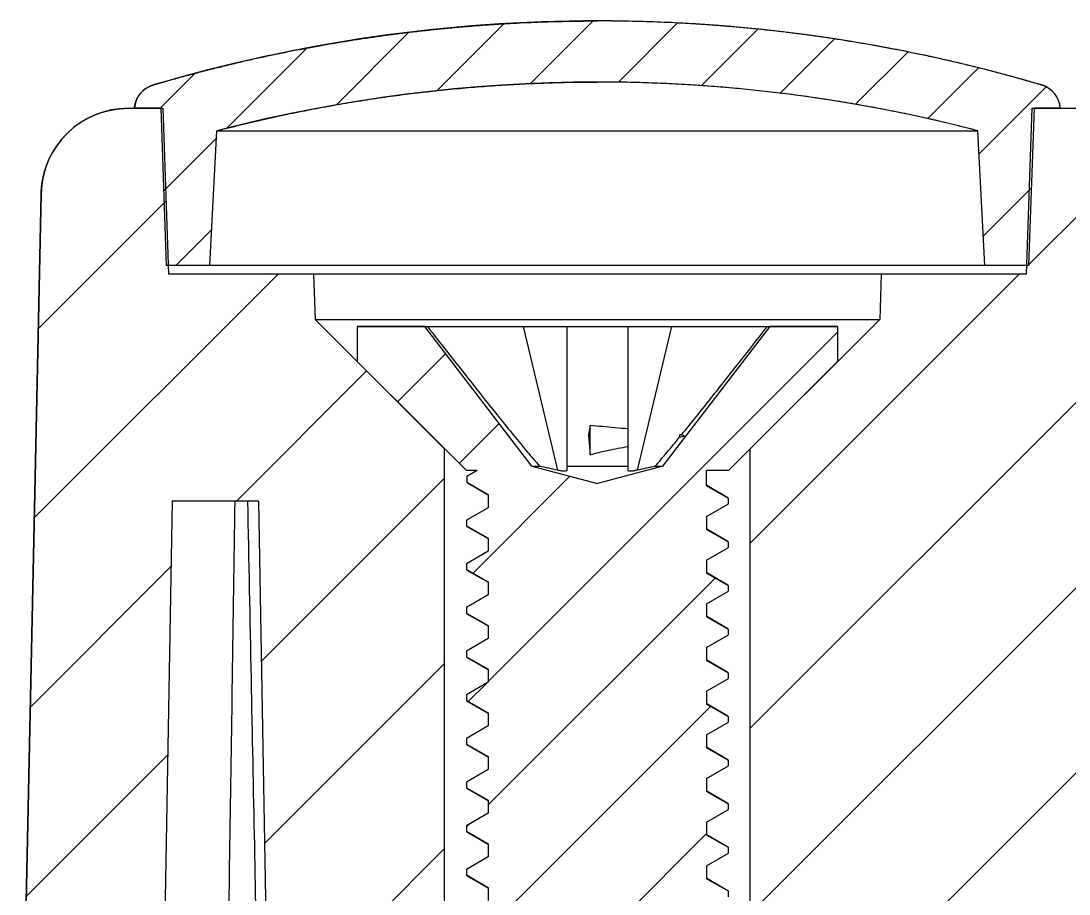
# Model space of a CAD drawing. Header units: millimetres. Extents: x 1034 to 1636, y -2154 to -1937.
# Drawn here: x 1374.92 to 1386.92, y -2090.31 to -2080.31 of the extents above; entities that cross this region are included whole.
import ezdxf

# ---------------------------------------------------------------- set-up
doc = ezdxf.new("R2010")
doc.units = ezdxf.units.MM

msp = doc.modelspace()

# ---------------------------------------------------------------- hatches: boundary and pattern name
h = msp.add_hatch()
h.set_pattern_fill('DEFAULT__12', color=5, scale=0.7, angle=45, style=0, pattern_type=0)
h.set_pattern_definition([(45, (569.7729, -2352.4867), (-0.49497475, 0.49497475), [])])
edge = h.paths.add_edge_path()
edge.add_line((1386.816, -2081.314), (1386.516, -2081.314))
edge.add_line((1386.516, -2081.314), (1386.453, -2083.114))
edge.add_line((1386.453, -2083.114), (1385.953, -2083.114))
edge.add_line((1385.953, -2083.114), (1385.872, -2081.572))
edge.add_spline(control_points=[(1385.872, -2081.572), (1384.448, -2081.201), (1382.988, -2081.014), (1381.516, -2081.014)], knot_values=[0, 0, 0, 0, 1, 1, 1, 1], weights=[1, 0.994608, 0.994608, 1], degree=3, periodic=0)
edge.add_spline(control_points=[(1377.16, -2081.572), (1378.584, -2081.201), (1380.044, -2081.014), (1381.516, -2081.014)], knot_values=[0, 0, 0, 0, 1, 1, 1, 1], weights=[1, 0.994608, 0.994608, 1], degree=3, periodic=0)
edge.add_line((1377.079, -2083.114), (1377.16, -2081.572))
edge.add_line((1377.079, -2083.114), (1376.579, -2083.114))
edge.add_line((1376.516, -2081.314), (1376.579, -2083.114))
edge.add_line((1376.516, -2081.314), (1376.216, -2081.314))
edge.add_spline(control_points=[(1376.216, -2081.314), (1376.225, -2081.185), (1376.306, -2081.084), (1376.431, -2081.048)], knot_values=[0, 0, 0, 0, 1, 1, 1, 1], weights=[1, 0.880922, 0.880922, 1], degree=3, periodic=0)
edge.add_spline(control_points=[(1376.431, -2081.048), (1378.085, -2080.56), (1379.792, -2080.314), (1381.516, -2080.314)], knot_values=[0, 0, 0, 0, 1, 1, 1, 1], weights=[1, 0.993175, 0.993175, 1], degree=3, periodic=0)
edge.add_spline(control_points=[(1386.602, -2081.048), (1384.947, -2080.56), (1383.241, -2080.314), (1381.516, -2080.314)], knot_values=[0, 0, 0, 0, 1, 1, 1, 1], weights=[1, 0.993175, 0.993175, 1], degree=3, periodic=0)
edge.add_spline(control_points=[(1386.816, -2081.314), (1386.807, -2081.185), (1386.726, -2081.084), (1386.602, -2081.048)], knot_values=[0, 0, 0, 0, 1, 1, 1, 1], weights=[1, 0.880922, 0.880922, 1], degree=3, periodic=0)
h = msp.add_hatch()
h.set_pattern_fill('DEFAULT__15', color=5, scale=1.5, angle=45, style=0, pattern_type=0)
h.set_pattern_definition([(45, (569.7729, -2352.4867), (-1.0606602, 1.0606602), [])])
edge = h.paths.add_edge_path()
edge.add_line((1374.916, -2093.314), (1376.516, -2093.314))
edge.add_line((1374.916, -2093.314), (1375.147, -2082.293))
edge.add_spline(control_points=[(1375.147, -2082.293), (1375.159, -2081.717), (1375.571, -2081.314), (1376.147, -2081.314)], knot_values=[0, 0, 0, 0, 1, 1, 1, 1], weights=[1, 0.809648, 0.809648, 1], degree=3, periodic=0)
edge.add_line((1376.147, -2081.314), (1376.541, -2081.314))
edge.add_line((1376.541, -2081.314), (1376.607, -2083.214))
edge.add_line((1378.266, -2083.214), (1376.607, -2083.214))
edge.add_line((1378.266, -2083.214), (1378.284, -2083.732))
edge.add_line((1379.766, -2085.214), (1378.284, -2083.732))
edge.add_line((1379.766, -2093.314), (1379.766, -2085.214))
edge.add_line((1377.766, -2093.314), (1379.766, -2093.314))
edge.add_line((1377.635, -2085.814), (1377.766, -2093.314))
edge.add_line((1377.635, -2085.814), (1376.647, -2085.814))
edge.add_line((1376.647, -2085.814), (1376.516, -2093.314))
edge = h.paths.add_edge_path()
edge.add_line((1383.266, -2093.314), (1384.416, -2093.314))
edge.add_line((1383.266, -2093.314), (1383.266, -2085.214))
edge.add_line((1383.266, -2085.214), (1384.748, -2083.732))
edge.add_line((1384.766, -2083.214), (1384.748, -2083.732))
edge.add_line((1386.425, -2083.214), (1384.766, -2083.214))
edge.add_line((1386.492, -2081.314), (1386.425, -2083.214))
edge.add_line((1386.492, -2081.314), (1405.516, -2081.314))
edge.add_line((1405.516, -2083.814), (1405.516, -2081.314))
edge.add_line((1387.099, -2083.814), (1405.516, -2083.814))
edge.add_line((1387.016, -2093.314), (1387.099, -2083.814))
edge.add_line((1386.116, -2093.314), (1387.016, -2093.314))
edge.add_line((1386.116, -2093.314), (1386.073, -2090.814))
edge.add_line((1384.46, -2090.814), (1386.073, -2090.814))
edge.add_line((1384.416, -2093.314), (1384.46, -2090.814))
edge = h.paths.add_edge_path()
edge.add_line((1405.516, -2083.814), (1405.516, -2081.314))
edge.add_line((1405.516, -2083.814), (1405.516, -2081.314))
edge = h.paths.add_edge_path()
edge.add_line((1436.116, -2093.314), (1434.616, -2093.314))
edge.add_line((1434.573, -2090.814), (1434.616, -2093.314))
edge.add_line((1434.573, -2090.814), (1432.96, -2090.814))
edge.add_line((1432.96, -2090.814), (1432.916, -2093.314))
edge.add_line((1432.916, -2093.314), (1432.016, -2093.314))
edge.add_line((1431.933, -2083.814), (1432.016, -2093.314))
edge.add_line((1431.933, -2083.814), (1405.516, -2083.814))
edge.add_line((1405.516, -2083.814), (1405.516, -2081.314))
edge.add_line((1434.886, -2081.314), (1405.516, -2081.314))
edge.add_spline(control_points=[(1435.885, -2082.293), (1435.873, -2081.717), (1435.462, -2081.314), (1434.886, -2081.314)], knot_values=[0, 0, 0, 0, 1, 1, 1, 1], weights=[1, 0.809648, 0.809648, 1], degree=3, periodic=0)
edge.add_line((1436.116, -2093.314), (1435.885, -2082.293))
h = msp.add_hatch()
h.set_pattern_fill('DEFAULT__13', color=5, angle=45, style=0, pattern_type=0)
h.set_pattern_definition([(45, (569.7729, -2352.4867), (-0.7071068, 0.7071068), [])])
edge = h.paths.add_edge_path()
edge.add_line((1382.466, -2099.814), (1380.566, -2099.814))
edge.add_line((1380.566, -2099.814), (1380.203, -2099.451))
edge.add_line((1380.266, -2099.415), (1380.203, -2099.451))
edge.add_line((1380.266, -2099.24), (1380.266, -2099.415))
edge.add_line((1380.016, -2099.096), (1380.266, -2099.24))
edge.add_line((1380.016, -2099.033), (1380.016, -2099.096))
edge.add_line((1380.266, -2098.889), (1380.016, -2099.033))
edge.add_line((1380.266, -2098.74), (1380.266, -2098.889))
edge.add_line((1380.016, -2098.596), (1380.266, -2098.74))
edge.add_line((1380.016, -2098.533), (1380.016, -2098.596))
edge.add_line((1380.266, -2098.389), (1380.016, -2098.533))
edge.add_line((1380.266, -2098.24), (1380.266, -2098.389))
edge.add_line((1380.016, -2098.096), (1380.266, -2098.24))
edge.add_line((1380.016, -2098.033), (1380.016, -2098.096))
edge.add_line((1380.266, -2097.889), (1380.016, -2098.033))
edge.add_line((1380.266, -2097.74), (1380.266, -2097.889))
edge.add_line((1380.016, -2097.596), (1380.266, -2097.74))
edge.add_line((1380.016, -2097.533), (1380.016, -2097.596))
edge.add_line((1380.266, -2097.389), (1380.016, -2097.533))
edge.add_line((1380.266, -2097.24), (1380.266, -2097.389))
edge.add_line((1380.016, -2097.096), (1380.266, -2097.24))
edge.add_line((1380.016, -2097.033), (1380.016, -2097.096))
edge.add_line((1380.266, -2096.889), (1380.016, -2097.033))
edge.add_line((1380.266, -2096.74), (1380.266, -2096.889))
edge.add_line((1380.016, -2096.596), (1380.266, -2096.74))
edge.add_line((1380.016, -2096.533), (1380.016, -2096.596))
edge.add_line((1380.266, -2096.389), (1380.016, -2096.533))
edge.add_line((1380.266, -2096.24), (1380.266, -2096.389))
edge.add_line((1380.016, -2096.096), (1380.266, -2096.24))
edge.add_line((1380.016, -2096.033), (1380.016, -2096.096))
edge.add_line((1380.266, -2095.889), (1380.016, -2096.033))
edge.add_line((1380.266, -2095.74), (1380.266, -2095.889))
edge.add_line((1380.016, -2095.596), (1380.266, -2095.74))
edge.add_line((1380.016, -2095.533), (1380.016, -2095.596))
edge.add_line((1380.266, -2095.389), (1380.016, -2095.533))
edge.add_line((1380.266, -2095.24), (1380.266, -2095.389))
edge.add_line((1380.016, -2095.096), (1380.266, -2095.24))
edge.add_line((1380.016, -2095.033), (1380.016, -2095.096))
edge.add_line((1380.266, -2094.889), (1380.016, -2095.033))
edge.add_line((1380.266, -2094.74), (1380.266, -2094.889))
edge.add_line((1380.016, -2094.596), (1380.266, -2094.74))
edge.add_line((1380.016, -2094.533), (1380.016, -2094.596))
edge.add_line((1380.266, -2094.389), (1380.016, -2094.533))
edge.add_line((1380.266, -2094.24), (1380.266, -2094.389))
edge.add_line((1380.016, -2094.096), (1380.266, -2094.24))
edge.add_line((1380.016, -2094.033), (1380.016, -2094.096))
edge.add_line((1380.266, -2093.889), (1380.016, -2094.033))
edge.add_line((1380.266, -2093.74), (1380.266, -2093.889))
edge.add_line((1380.016, -2093.596), (1380.266, -2093.74))
edge.add_line((1380.016, -2093.533), (1380.016, -2093.596))
edge.add_line((1380.266, -2093.389), (1380.016, -2093.533))
edge.add_line((1380.266, -2093.24), (1380.266, -2093.389))
edge.add_line((1380.016, -2093.096), (1380.266, -2093.24))
edge.add_line((1380.016, -2093.033), (1380.016, -2093.096))
edge.add_line((1380.266, -2092.889), (1380.016, -2093.033))
edge.add_line((1380.266, -2092.74), (1380.266, -2092.889))
edge.add_line((1380.016, -2092.596), (1380.266, -2092.74))
edge.add_line((1380.016, -2092.533), (1380.016, -2092.596))
edge.add_line((1380.266, -2092.389), (1380.016, -2092.533))
edge.add_line((1380.266, -2092.24), (1380.266, -2092.389))
edge.add_line((1380.016, -2092.096), (1380.266, -2092.24))
edge.add_line((1380.016, -2092.033), (1380.016, -2092.096))
edge.add_line((1380.266, -2091.889), (1380.016, -2092.033))
edge.add_line((1380.266, -2091.74), (1380.266, -2091.889))
edge.add_line((1380.016, -2091.596), (1380.266, -2091.74))
edge.add_line((1380.016, -2091.533), (1380.016, -2091.596))
edge.add_line((1380.266, -2091.389), (1380.016, -2091.533))
edge.add_line((1380.266, -2091.24), (1380.266, -2091.389))
edge.add_line((1380.016, -2091.096), (1380.266, -2091.24))
edge.add_line((1380.016, -2091.033), (1380.016, -2091.096))
edge.add_line((1380.266, -2090.889), (1380.016, -2091.033))
edge.add_line((1380.266, -2090.74), (1380.266, -2090.889))
edge.add_line((1380.016, -2090.596), (1380.266, -2090.74))
edge.add_line((1380.016, -2090.533), (1380.016, -2090.596))
edge.add_line((1380.266, -2090.389), (1380.016, -2090.533))
edge.add_line((1380.266, -2090.24), (1380.266, -2090.389))
edge.add_line((1380.016, -2090.096), (1380.266, -2090.24))
edge.add_line((1380.016, -2090.033), (1380.016, -2090.096))
edge.add_line((1380.266, -2089.889), (1380.016, -2090.033))
edge.add_line((1380.266, -2089.74), (1380.266, -2089.889))
edge.add_line((1380.016, -2089.596), (1380.266, -2089.74))
edge.add_line((1380.016, -2089.533), (1380.016, -2089.596))
edge.add_line((1380.266, -2089.389), (1380.016, -2089.533))
edge.add_line((1380.266, -2089.24), (1380.266, -2089.389))
edge.add_line((1380.016, -2089.096), (1380.266, -2089.24))
edge.add_line((1380.016, -2089.033), (1380.016, -2089.096))
edge.add_line((1380.266, -2088.889), (1380.016, -2089.033))
edge.add_line((1380.266, -2088.74), (1380.266, -2088.889))
edge.add_line((1380.016, -2088.596), (1380.266, -2088.74))
edge.add_line((1380.016, -2088.533), (1380.016, -2088.596))
edge.add_line((1380.266, -2088.389), (1380.016, -2088.533))
edge.add_line((1380.266, -2088.24), (1380.266, -2088.389))
edge.add_line((1380.016, -2088.096), (1380.266, -2088.24))
edge.add_line((1380.016, -2088.033), (1380.016, -2088.096))
edge.add_line((1380.266, -2087.889), (1380.016, -2088.033))
edge.add_line((1380.266, -2087.74), (1380.266, -2087.889))
edge.add_line((1380.016, -2087.596), (1380.266, -2087.74))
edge.add_line((1380.016, -2087.533), (1380.016, -2087.596))
edge.add_line((1380.266, -2087.389), (1380.016, -2087.533))
edge.add_line((1380.266, -2087.24), (1380.266, -2087.389))
edge.add_line((1380.016, -2087.096), (1380.266, -2087.24))
edge.add_line((1380.016, -2087.033), (1380.016, -2087.096))
edge.add_line((1380.266, -2086.889), (1380.016, -2087.033))
edge.add_line((1380.266, -2086.74), (1380.266, -2086.889))
edge.add_line((1380.016, -2086.596), (1380.266, -2086.74))
edge.add_line((1380.016, -2086.533), (1380.016, -2086.596))
edge.add_line((1380.266, -2086.389), (1380.016, -2086.533))
edge.add_line((1380.266, -2086.24), (1380.266, -2086.389))
edge.add_line((1380.016, -2086.096), (1380.266, -2086.24))
edge.add_line((1380.016, -2086.033), (1380.016, -2086.096))
edge.add_line((1380.266, -2085.889), (1380.016, -2086.033))
edge.add_line((1380.266, -2085.737), (1380.266, -2085.889))
edge.add_line((1380.022, -2085.596), (1380.266, -2085.737))
edge.add_line((1380.022, -2085.533), (1380.022, -2085.596))
edge.add_line((1380.141, -2085.464), (1380.022, -2085.533))
edge.add_line((1380.141, -2085.464), (1380.016, -2085.464))
edge.add_line((1380.016, -2085.464), (1378.766, -2084.214))
edge.add_line((1378.766, -2083.814), (1378.766, -2084.214))
edge.add_line((1379.539, -2083.814), (1378.766, -2083.814))
edge.add_line((1380.766, -2085.413), (1379.539, -2083.814))
edge.add_line((1380.766, -2085.413), (1381.516, -2085.614))
edge.add_line((1382.266, -2085.413), (1381.516, -2085.614))
edge.add_line((1382.266, -2085.413), (1383.493, -2083.814))
edge.add_line((1384.266, -2083.814), (1383.493, -2083.814))
edge.add_line((1384.266, -2083.814), (1384.266, -2084.214))
edge.add_line((1383.016, -2085.464), (1384.266, -2084.214))
edge.add_line((1383.016, -2085.464), (1382.766, -2085.464))
edge.add_line((1382.766, -2085.639), (1382.766, -2085.464))
edge.add_line((1383.016, -2085.783), (1382.766, -2085.639))
edge.add_line((1383.016, -2085.846), (1383.016, -2085.783))
edge.add_line((1382.766, -2085.99), (1383.016, -2085.846))
edge.add_line((1382.766, -2085.99), (1382.766, -2086.139))
edge.add_line((1383.016, -2086.283), (1382.766, -2086.139))
edge.add_line((1383.016, -2086.346), (1383.016, -2086.283))
edge.add_line((1382.766, -2086.49), (1383.016, -2086.346))
edge.add_line((1382.766, -2086.49), (1382.766, -2086.639))
edge.add_line((1383.016, -2086.783), (1382.766, -2086.639))
edge.add_line((1383.016, -2086.846), (1383.016, -2086.783))
edge.add_line((1382.766, -2086.99), (1383.016, -2086.846))
edge.add_line((1382.766, -2086.99), (1382.766, -2087.139))
edge.add_line((1383.016, -2087.283), (1382.766, -2087.139))
edge.add_line((1383.016, -2087.346), (1383.016, -2087.283))
edge.add_line((1382.766, -2087.49), (1383.016, -2087.346))
edge.add_line((1382.766, -2087.49), (1382.766, -2087.639))
edge.add_line((1383.016, -2087.783), (1382.766, -2087.639))
edge.add_line((1383.016, -2087.846), (1383.016, -2087.783))
edge.add_line((1382.766, -2087.99), (1383.016, -2087.846))
edge.add_line((1382.766, -2087.99), (1382.766, -2088.139))
edge.add_line((1383.016, -2088.283), (1382.766, -2088.139))
edge.add_line((1383.016, -2088.346), (1383.016, -2088.283))
edge.add_line((1382.766, -2088.49), (1383.016, -2088.346))
edge.add_line((1382.766, -2088.49), (1382.766, -2088.639))
edge.add_line((1383.016, -2088.783), (1382.766, -2088.639))
edge.add_line((1383.016, -2088.846), (1383.016, -2088.783))
edge.add_line((1382.766, -2088.99), (1383.016, -2088.846))
edge.add_line((1382.766, -2088.99), (1382.766, -2089.139))
edge.add_line((1383.016, -2089.283), (1382.766, -2089.139))
edge.add_line((1383.016, -2089.346), (1383.016, -2089.283))
edge.add_line((1382.766, -2089.49), (1383.016, -2089.346))
edge.add_line((1382.766, -2089.49), (1382.766, -2089.639))
edge.add_line((1383.016, -2089.783), (1382.766, -2089.639))
edge.add_line((1383.016, -2089.846), (1383.016, -2089.783))
edge.add_line((1382.766, -2089.99), (1383.016, -2089.846))
edge.add_line((1382.766, -2089.99), (1382.766, -2090.139))
edge.add_line((1383.016, -2090.283), (1382.766, -2090.139))
edge.add_line((1383.016, -2090.346), (1383.016, -2090.283))
edge.add_line((1382.766, -2090.49), (1383.016, -2090.346))
edge.add_line((1382.766, -2090.49), (1382.766, -2090.639))
edge.add_line((1383.016, -2090.783), (1382.766, -2090.639))
edge.add_line((1383.016, -2090.846), (1383.016, -2090.783))
edge.add_line((1382.766, -2090.99), (1383.016, -2090.846))
edge.add_line((1382.766, -2090.99), (1382.766, -2091.139))
edge.add_line((1383.016, -2091.283), (1382.766, -2091.139))
edge.add_line((1383.016, -2091.346), (1383.016, -2091.283))
edge.add_line((1382.766, -2091.49), (1383.016, -2091.346))
edge.add_line((1382.766, -2091.49), (1382.766, -2091.639))
edge.add_line((1383.016, -2091.783), (1382.766, -2091.639))
edge.add_line((1383.016, -2091.846), (1383.016, -2091.783))
edge.add_line((1382.766, -2091.99), (1383.016, -2091.846))
edge.add_line((1382.766, -2091.99), (1382.766, -2092.139))
edge.add_line((1383.016, -2092.283), (1382.766, -2092.139))
edge.add_line((1383.016, -2092.346), (1383.016, -2092.283))
edge.add_line((1382.766, -2092.49), (1383.016, -2092.346))
edge.add_line((1382.766, -2092.49), (1382.766, -2092.639))
edge.add_line((1383.016, -2092.783), (1382.766, -2092.639))
edge.add_line((1383.016, -2092.846), (1383.016, -2092.783))
edge.add_line((1382.766, -2092.99), (1383.016, -2092.846))
edge.add_line((1382.766, -2092.99), (1382.766, -2093.139))
edge.add_line((1383.016, -2093.283), (1382.766, -2093.139))
edge.add_line((1383.016, -2093.346), (1383.016, -2093.283))
edge.add_line((1382.766, -2093.49), (1383.016, -2093.346))
edge.add_line((1382.766, -2093.49), (1382.766, -2093.639))
edge.add_line((1383.016, -2093.783), (1382.766, -2093.639))
edge.add_line((1383.016, -2093.846), (1383.016, -2093.783))
edge.add_line((1382.766, -2093.99), (1383.016, -2093.846))
edge.add_line((1382.766, -2093.99), (1382.766, -2094.139))
edge.add_line((1383.016, -2094.283), (1382.766, -2094.139))
edge.add_line((1383.016, -2094.346), (1383.016, -2094.283))
edge.add_line((1382.766, -2094.49), (1383.016, -2094.346))
edge.add_line((1382.766, -2094.49), (1382.766, -2094.639))
edge.add_line((1383.016, -2094.783), (1382.766, -2094.639))
edge.add_line((1383.016, -2094.846), (1383.016, -2094.783))
edge.add_line((1382.766, -2094.99), (1383.016, -2094.846))
edge.add_line((1382.766, -2094.99), (1382.766, -2095.139))
edge.add_line((1383.016, -2095.283), (1382.766, -2095.139))
edge.add_line((1383.016, -2095.346), (1383.016, -2095.283))
edge.add_line((1382.766, -2095.49), (1383.016, -2095.346))
edge.add_line((1382.766, -2095.49), (1382.766, -2095.639))
edge.add_line((1383.016, -2095.783), (1382.766, -2095.639))
edge.add_line((1383.016, -2095.846), (1383.016, -2095.783))
edge.add_line((1382.766, -2095.99), (1383.016, -2095.846))
edge.add_line((1382.766, -2095.99), (1382.766, -2096.139))
edge.add_line((1383.016, -2096.283), (1382.766, -2096.139))
edge.add_line((1383.016, -2096.346), (1383.016, -2096.283))
edge.add_line((1382.766, -2096.49), (1383.016, -2096.346))
edge.add_line((1382.766, -2096.49), (1382.766, -2096.639))
edge.add_line((1383.016, -2096.783), (1382.766, -2096.639))
edge.add_line((1383.016, -2096.846), (1383.016, -2096.783))
edge.add_line((1382.766, -2096.99), (1383.016, -2096.846))
edge.add_line((1382.766, -2096.99), (1382.766, -2097.139))
edge.add_line((1383.016, -2097.283), (1382.766, -2097.139))
edge.add_line((1383.016, -2097.346), (1383.016, -2097.283))
edge.add_line((1382.766, -2097.49), (1383.016, -2097.346))
edge.add_line((1382.766, -2097.49), (1382.766, -2097.639))
edge.add_line((1383.016, -2097.783), (1382.766, -2097.639))
edge.add_line((1383.016, -2097.846), (1383.016, -2097.783))
edge.add_line((1382.766, -2097.99), (1383.016, -2097.846))
edge.add_line((1382.766, -2097.99), (1382.766, -2098.139))
edge.add_line((1383.016, -2098.283), (1382.766, -2098.139))
edge.add_line((1383.016, -2098.346), (1383.016, -2098.283))
edge.add_line((1382.766, -2098.49), (1383.016, -2098.346))
edge.add_line((1382.766, -2098.49), (1382.766, -2098.639))
edge.add_line((1383.016, -2098.783), (1382.766, -2098.639))
edge.add_line((1383.016, -2098.846), (1383.016, -2098.783))
edge.add_line((1382.766, -2098.99), (1383.016, -2098.846))
edge.add_line((1382.766, -2098.99), (1382.766, -2099.139))
edge.add_line((1383.004, -2099.276), (1382.766, -2099.139))
edge.add_line((1383.004, -2099.276), (1382.824, -2099.457))
edge.add_line((1382.766, -2099.49), (1382.824, -2099.457))
edge.add_line((1382.766, -2099.514), (1382.766, -2099.49))
edge.add_line((1382.466, -2099.814), (1382.766, -2099.514))

# ---------------------------------------------------------------- linework, layer by layer
at = {"color": 7}
for p, q in [((1376.147, -2081.314), (1376.541, -2081.314)), ((1376.147, -2081.314), (1376.541, -2081.314)), ((1376.516, -2081.314), (1376.216, -2081.314)), ((1376.516, -2081.314), (1376.579, -2083.114)), ((1376.516, -2081.314), (1376.579, -2083.114)), ((1376.541, -2081.314), (1376.607, -2083.214)), ((1376.541, -2081.314), (1376.607, -2083.214)), ((1386.492, -2081.314), (1386.425, -2083.214)), ((1386.492, -2081.314), (1386.425, -2083.214)), ((1386.516, -2081.314), (1386.453, -2083.114)), ((1386.516, -2081.314), (1386.453, -2083.114)), ((1386.492, -2081.314), (1434.886, -2081.314)), ((1386.492, -2081.314), (1405.516, -2081.314)), ((1386.816, -2081.314), (1386.516, -2081.314)), ((1377.079, -2083.114), (1377.16, -2081.572)), ((1377.079, -2083.114), (1377.16, -2081.572)), ((1377.16, -2081.572), (1385.872, -2081.572)), ((1385.953, -2083.114), (1385.872, -2081.572)), ((1385.953, -2083.114), (1385.872, -2081.572)), ((1375.147, -2082.293), (1374.916, -2093.314)), ((1374.916, -2093.314), (1375.147, -2082.293)), ((1386.453, -2083.114), (1376.579, -2083.114)), ((1377.079, -2083.114), (1376.579, -2083.114)), ((1386.453, -2083.114), (1385.953, -2083.114)), ((1386.425, -2083.214), (1376.607, -2083.214)), ((1378.266, -2083.214), (1376.607, -2083.214)), ((1378.266, -2083.214), (1378.284, -2083.732)), ((1378.266, -2083.214), (1378.284, -2083.732)), ((1384.766, -2083.214), (1384.748, -2083.732)), ((1384.766, -2083.214), (1384.748, -2083.732)), ((1386.425, -2083.214), (1384.766, -2083.214)), ((1378.284, -2083.732), (1384.748, -2083.732)), ((1380.016, -2085.464), (1378.284, -2083.732)), ((1379.766, -2085.214), (1378.284, -2083.732)), ((1383.016, -2085.464), (1384.748, -2083.732)), ((1383.266, -2085.214), (1384.748, -2083.732)), ((1378.766, -2083.814), (1384.266, -2083.814)), ((1378.766, -2083.814), (1378.766, -2084.214)), ((1379.539, -2083.814), (1378.766, -2083.814)), ((1378.766, -2083.814), (1378.766, -2084.214)), ((1380.766, -2085.413), (1379.539, -2083.814)), ((1380.766, -2085.413), (1379.539, -2083.814)), ((1380.666, -2083.814), (1381.061, -2085.46)), ((1381.166, -2083.814), (1381.166, -2085.46)), ((1381.866, -2083.814), (1381.866, -2085.46)), ((1382.366, -2083.814), (1381.971, -2085.46)), ((1382.266, -2085.413), (1383.493, -2083.814)), ((1382.266, -2085.413), (1383.493, -2083.814)), ((1384.266, -2083.814), (1383.493, -2083.814)), ((1384.266, -2083.814), (1384.266, -2084.214)), ((1384.266, -2083.814), (1384.266, -2084.214)), ((1380.016, -2085.464), (1378.766, -2084.214)), ((1383.016, -2085.464), (1384.266, -2084.214)), ((1381.433, -2084.948), (1381.415, -2085.051)), ((1381.433, -2085.283), (1381.433, -2084.948)), ((1381.415, -2085.051), (1381.433, -2085.283)), ((1382.456, -2085.053), (1382.456, -2085.083)), ((1382.478, -2085.057), (1382.488, -2085.044)), ((1379.766, -2093.314), (1379.766, -2085.214)), ((1379.766, -2093.314), (1379.766, -2085.214)), ((1383.266, -2093.314), (1383.266, -2085.214)), ((1383.266, -2093.314), (1383.266, -2085.214)), ((1380.141, -2085.464), (1380.016, -2085.464)), ((1380.141, -2085.464), (1380.016, -2085.464)), ((1380.141, -2085.464), (1380.022, -2085.533)), ((1380.141, -2085.464), (1380.022, -2085.533)), ((1380.766, -2085.413), (1380.853, -2085.413)), ((1380.766, -2085.413), (1381.516, -2085.614)), ((1380.766, -2085.413), (1381.516, -2085.614)), ((1381.166, -2085.413), (1381.866, -2085.413)), ((1382.266, -2085.413), (1381.516, -2085.614)), ((1382.266, -2085.413), (1381.516, -2085.614)), ((1382.179, -2085.413), (1382.266, -2085.413)), ((1383.016, -2085.464), (1382.766, -2085.464)), ((1382.766, -2085.639), (1382.766, -2085.464)), ((1382.766, -2085.639), (1382.766, -2085.464)), ((1383.016, -2085.464), (1382.766, -2085.464)), ((1380.022, -2085.533), (1380.022, -2085.596)), ((1380.022, -2085.533), (1380.022, -2085.534)), ((1380.022, -2085.533), (1380.022, -2085.596)), ((1380.022, -2085.596), (1380.266, -2085.737)), ((1380.022, -2085.596), (1380.028, -2085.603)), ((1380.022, -2085.596), (1380.022, -2085.596)), ((1380.022, -2085.596), (1380.266, -2085.737)), ((1380.028, -2085.603), (1380.264, -2085.74)), ((1383.016, -2085.783), (1382.766, -2085.639)), ((1383.016, -2085.783), (1382.766, -2085.639)), ((1383.01, -2085.776), (1382.768, -2085.635)), ((1376.647, -2085.814), (1376.516, -2093.314)), ((1376.647, -2085.814), (1376.516, -2093.314)), ((1377.635, -2085.814), (1376.647, -2085.814)), ((1377.635, -2085.814), (1376.647, -2085.814)), ((1377.635, -2085.814), (1377.766, -2093.314)), ((1377.635, -2085.814), (1377.766, -2093.314)), ((1380.266, -2085.737), (1380.266, -2085.889)), ((1380.266, -2085.737), (1380.266, -2085.889)), ((1383.01, -2085.776), (1383.016, -2085.783)), ((1383.016, -2085.846), (1383.016, -2085.783)), ((1383.016, -2085.846), (1383.016, -2085.783)), ((1380.266, -2085.889), (1380.016, -2086.033)), ((1380.266, -2085.889), (1380.016, -2086.033)), ((1382.766, -2085.99), (1383.016, -2085.846)), ((1382.766, -2085.99), (1383.016, -2085.846)), ((1380.016, -2086.033), (1380.016, -2086.096)), ((1380.016, -2086.033), (1380.016, -2086.096)), ((1382.766, -2085.99), (1382.766, -2086.139)), ((1382.766, -2085.99), (1382.766, -2086.139)), ((1380.016, -2086.096), (1380.266, -2086.24)), ((1380.016, -2086.096), (1380.022, -2086.103)), ((1380.016, -2086.096), (1380.266, -2086.24)), ((1380.022, -2086.103), (1380.264, -2086.243)), ((1383.016, -2086.283), (1382.766, -2086.139)), ((1383.016, -2086.283), (1382.766, -2086.139)), ((1383.01, -2086.276), (1382.768, -2086.135)), ((1380.266, -2086.24), (1380.266, -2086.389)), ((1380.266, -2086.24), (1380.266, -2086.389)), ((1383.01, -2086.276), (1383.016, -2086.283)), ((1383.016, -2086.346), (1383.016, -2086.283)), ((1383.016, -2086.346), (1383.016, -2086.283)), ((1380.266, -2086.389), (1380.016, -2086.533)), ((1380.266, -2086.389), (1380.016, -2086.533)), ((1382.766, -2086.49), (1383.016, -2086.346)), ((1382.766, -2086.49), (1383.016, -2086.346)), ((1380.016, -2086.533), (1380.016, -2086.596)), ((1380.016, -2086.533), (1380.016, -2086.596)), ((1382.766, -2086.49), (1382.766, -2086.639)), ((1382.766, -2086.49), (1382.766, -2086.639)), ((1380.016, -2086.596), (1380.266, -2086.74)), ((1380.016, -2086.596), (1380.022, -2086.603)), ((1380.016, -2086.596), (1380.266, -2086.74)), ((1380.022, -2086.603), (1380.264, -2086.743)), ((1383.016, -2086.783), (1382.766, -2086.639)), ((1383.016, -2086.783), (1382.766, -2086.639)), ((1383.01, -2086.776), (1382.768, -2086.635)), ((1380.266, -2086.74), (1380.266, -2086.889)), ((1380.266, -2086.74), (1380.266, -2086.889)), ((1383.01, -2086.776), (1383.016, -2086.783)), ((1383.016, -2086.846), (1383.016, -2086.783)), ((1383.016, -2086.846), (1383.016, -2086.783)), ((1380.266, -2086.889), (1380.016, -2087.033)), ((1380.266, -2086.889), (1380.016, -2087.033)), ((1382.766, -2086.99), (1383.016, -2086.846)), ((1382.766, -2086.99), (1383.016, -2086.846)), ((1380.016, -2087.033), (1380.016, -2087.096)), ((1380.016, -2087.033), (1380.016, -2087.096)), ((1382.766, -2086.99), (1382.766, -2087.139)), ((1382.766, -2086.99), (1382.766, -2087.139)), ((1380.016, -2087.096), (1380.266, -2087.24)), ((1380.016, -2087.096), (1380.022, -2087.103)), ((1380.016, -2087.096), (1380.266, -2087.24)), ((1380.022, -2087.103), (1380.264, -2087.243)), ((1383.016, -2087.283), (1382.766, -2087.139)), ((1383.016, -2087.283), (1382.766, -2087.139)), ((1383.01, -2087.276), (1382.768, -2087.135)), ((1380.266, -2087.24), (1380.266, -2087.389)), ((1380.266, -2087.24), (1380.266, -2087.389)), ((1383.01, -2087.276), (1383.016, -2087.283)), ((1380.266, -2087.389), (1380.016, -2087.533)), ((1380.266, -2087.389), (1380.016, -2087.533)), ((1382.766, -2087.49), (1383.016, -2087.346)), ((1382.766, -2087.49), (1383.016, -2087.346)), ((1383.016, -2087.346), (1383.016, -2087.283)), ((1383.016, -2087.346), (1383.016, -2087.283)), ((1382.766, -2087.49), (1382.766, -2087.639)), ((1382.766, -2087.49), (1382.766, -2087.639)), ((1380.016, -2087.533), (1380.016, -2087.596)), ((1380.016, -2087.533), (1380.016, -2087.596)), ((1380.016, -2087.596), (1380.266, -2087.74)), ((1380.016, -2087.596), (1380.022, -2087.603)), ((1380.016, -2087.596), (1380.266, -2087.74)), ((1380.022, -2087.603), (1380.264, -2087.743)), ((1383.016, -2087.783), (1382.766, -2087.639)), ((1383.016, -2087.783), (1382.766, -2087.639)), ((1383.01, -2087.776), (1382.768, -2087.635)), ((1380.266, -2087.74), (1380.266, -2087.889)), ((1380.266, -2087.74), (1380.266, -2087.889)), ((1382.766, -2087.99), (1383.016, -2087.846)), ((1382.766, -2087.99), (1383.016, -2087.846)), ((1383.01, -2087.776), (1383.016, -2087.783)), ((1383.016, -2087.846), (1383.016, -2087.783)), ((1383.016, -2087.846), (1383.016, -2087.783)), ((1380.266, -2087.889), (1380.016, -2088.033)), ((1380.266, -2087.889), (1380.016, -2088.033)), ((1382.766, -2087.99), (1382.766, -2088.139)), ((1382.766, -2087.99), (1382.766, -2088.139)), ((1380.016, -2088.033), (1380.016, -2088.096)), ((1380.016, -2088.033), (1380.016, -2088.096)), ((1380.016, -2088.096), (1380.266, -2088.24)), ((1380.016, -2088.096), (1380.022, -2088.103)), ((1380.016, -2088.096), (1380.266, -2088.24)), ((1380.022, -2088.103), (1380.264, -2088.243)), ((1380.266, -2088.24), (1380.266, -2088.389)), ((1380.266, -2088.24), (1380.266, -2088.389)), ((1383.016, -2088.283), (1382.766, -2088.139)), ((1383.016, -2088.283), (1382.766, -2088.139)), ((1383.01, -2088.276), (1382.768, -2088.135)), ((1382.766, -2088.49), (1383.016, -2088.346)), ((1382.766, -2088.49), (1383.016, -2088.346)), ((1383.01, -2088.276), (1383.016, -2088.283)), ((1383.016, -2088.346), (1383.016, -2088.283)), ((1383.016, -2088.346), (1383.016, -2088.283)), ((1380.266, -2088.389), (1380.016, -2088.533)), ((1380.266, -2088.389), (1380.016, -2088.533)), ((1380.016, -2088.533), (1380.016, -2088.596)), ((1380.016, -2088.533), (1380.016, -2088.596)), ((1380.016, -2088.596), (1380.266, -2088.74)), ((1380.016, -2088.596), (1380.022, -2088.603)), ((1380.016, -2088.596), (1380.266, -2088.74)), ((1382.766, -2088.49), (1382.766, -2088.639)), ((1382.766, -2088.49), (1382.766, -2088.639)), ((1380.022, -2088.603), (1380.264, -2088.743)), ((1383.016, -2088.783), (1382.766, -2088.639)), ((1383.016, -2088.783), (1382.766, -2088.639)), ((1383.01, -2088.776), (1382.768, -2088.635)), ((1380.266, -2088.74), (1380.266, -2088.889)), ((1380.266, -2088.74), (1380.266, -2088.889)), ((1383.01, -2088.776), (1383.016, -2088.783)), ((1383.016, -2088.846), (1383.016, -2088.783)), ((1383.016, -2088.846), (1383.016, -2088.783)), ((1380.266, -2088.889), (1380.016, -2089.033)), ((1380.266, -2088.889), (1380.016, -2089.033)), ((1382.766, -2088.99), (1383.016, -2088.846)), ((1382.766, -2088.99), (1383.016, -2088.846)), ((1380.016, -2089.033), (1380.016, -2089.096)), ((1380.016, -2089.033), (1380.016, -2089.096)), ((1382.766, -2088.99), (1382.766, -2089.139)), ((1382.766, -2088.99), (1382.766, -2089.139)), ((1380.016, -2089.096), (1380.266, -2089.24)), ((1380.016, -2089.096), (1380.022, -2089.103)), ((1380.016, -2089.096), (1380.266, -2089.24)), ((1380.022, -2089.103), (1380.264, -2089.243)), ((1383.016, -2089.283), (1382.766, -2089.139)), ((1383.016, -2089.283), (1382.766, -2089.139)), ((1383.01, -2089.276), (1382.768, -2089.135)), ((1380.266, -2089.24), (1380.266, -2089.389)), ((1380.266, -2089.24), (1380.266, -2089.389)), ((1383.01, -2089.276), (1383.016, -2089.283)), ((1383.016, -2089.346), (1383.016, -2089.283)), ((1383.016, -2089.346), (1383.016, -2089.283)), ((1380.266, -2089.389), (1380.016, -2089.533)), ((1380.266, -2089.389), (1380.016, -2089.533)), ((1382.766, -2089.49), (1383.016, -2089.346)), ((1382.766, -2089.49), (1383.016, -2089.346)), ((1380.016, -2089.533), (1380.016, -2089.596)), ((1380.016, -2089.533), (1380.016, -2089.596)), ((1382.766, -2089.49), (1382.766, -2089.639)), ((1382.766, -2089.49), (1382.766, -2089.639)), ((1380.016, -2089.596), (1380.266, -2089.74)), ((1380.016, -2089.596), (1380.022, -2089.603)), ((1380.016, -2089.596), (1380.266, -2089.74)), ((1380.022, -2089.603), (1380.264, -2089.743)), ((1383.016, -2089.783), (1382.766, -2089.639)), ((1383.016, -2089.783), (1382.766, -2089.639)), ((1383.01, -2089.776), (1382.768, -2089.635)), ((1380.266, -2089.74), (1380.266, -2089.889)), ((1380.266, -2089.74), (1380.266, -2089.889)), ((1383.01, -2089.776), (1383.016, -2089.783)), ((1383.016, -2089.846), (1383.016, -2089.783)), ((1383.016, -2089.846), (1383.016, -2089.783)), ((1380.266, -2089.889), (1380.016, -2090.033)), ((1380.266, -2089.889), (1380.016, -2090.033)), ((1382.766, -2089.99), (1383.016, -2089.846)), ((1382.766, -2089.99), (1383.016, -2089.846)), ((1380.016, -2090.033), (1380.016, -2090.096)), ((1380.016, -2090.033), (1380.016, -2090.096)), ((1382.766, -2089.99), (1382.766, -2090.139)), ((1382.766, -2089.99), (1382.766, -2090.139)), ((1380.016, -2090.096), (1380.266, -2090.24)), ((1380.016, -2090.096), (1380.022, -2090.103)), ((1380.016, -2090.096), (1380.266, -2090.24)), ((1380.022, -2090.103), (1380.264, -2090.243)), ((1383.016, -2090.283), (1382.766, -2090.139)), ((1383.016, -2090.283), (1382.766, -2090.139)), ((1383.01, -2090.276), (1382.768, -2090.135)), ((1380.266, -2090.24), (1380.266, -2090.389)), ((1380.266, -2090.24), (1380.266, -2090.389)), ((1383.01, -2090.276), (1383.016, -2090.283)), ((1383.016, -2090.346), (1383.016, -2090.283)), ((1383.016, -2090.346), (1383.016, -2090.283))]:
    msp.add_line(p, q, dxfattribs=at)
for centre, radius, start, end in [((1381.516, -2098.314), 18, 73.5889, 106.4111), ((1381.516, -2098.314), 17.3, 75.4154, 104.5846), ((1376.515, -2081.335), 0.3, 106.4111, 175.9641), ((1386.517, -2081.335), 0.3, 4.0359, 73.5889), ((1376.147, -2082.314), 1, 90, 178.8), ((1382.286, -2085.968), 0.931, 78.2715, 79.4306)]:
    msp.add_arc(centre, radius, start, end, dxfattribs=at)
for points, start_tangent, end_tangent in [([(1376.431, -2081.048), (1376.585, -2081.003), (1376.74, -2080.96), (1376.895, -2080.918), (1377.051, -2080.877), (1377.207, -2080.838), (1377.363, -2080.8), (1377.52, -2080.763), (1377.677, -2080.728), (1377.835, -2080.695), (1377.993, -2080.662), (1378.151, -2080.632), (1378.31, -2080.602), (1378.469, -2080.574), (1378.628, -2080.548), (1378.787, -2080.522), (1378.947, -2080.499), (1379.107, -2080.476), (1379.267, -2080.455), (1379.427, -2080.436), (1379.588, -2080.418), (1379.748, -2080.401), (1379.909, -2080.386), (1380.069, -2080.373), (1380.23, -2080.36), (1380.391, -2080.35), (1380.552, -2080.34), (1380.712, -2080.332), (1380.873, -2080.326), (1381.034, -2080.321), (1381.195, -2080.317), (1381.356, -2080.315), (1381.516, -2080.314)], (0.959259, 0.282528), (1, 0)), ([(1386.602, -2081.048), (1386.447, -2081.003), (1386.293, -2080.96), (1386.137, -2080.918), (1385.982, -2080.877), (1385.826, -2080.838), (1385.669, -2080.8), (1385.512, -2080.763), (1385.355, -2080.728), (1385.197, -2080.695), (1385.039, -2080.662), (1384.881, -2080.632), (1384.722, -2080.602), (1384.563, -2080.574), (1384.404, -2080.548), (1384.245, -2080.522), (1384.085, -2080.499), (1383.925, -2080.476), (1383.765, -2080.455), (1383.605, -2080.436), (1383.445, -2080.418), (1383.284, -2080.401), (1383.124, -2080.386), (1382.963, -2080.373), (1382.802, -2080.36), (1382.642, -2080.35), (1382.481, -2080.34), (1382.32, -2080.332), (1382.159, -2080.326), (1381.998, -2080.321), (1381.837, -2080.317), (1381.677, -2080.315), (1381.516, -2080.314)], (-0.959259, 0.282528), (-1, 0)), ([(1377.16, -2081.572), (1377.293, -2081.538), (1377.426, -2081.505), (1377.56, -2081.473), (1377.694, -2081.442), (1377.828, -2081.412), (1377.963, -2081.383), (1378.097, -2081.355), (1378.232, -2081.329), (1378.368, -2081.303), (1378.503, -2081.279), (1378.639, -2081.255), (1378.775, -2081.233), (1378.911, -2081.212), (1379.047, -2081.191), (1379.184, -2081.172), (1379.32, -2081.154), (1379.457, -2081.137), (1379.594, -2081.121), (1379.731, -2081.107), (1379.868, -2081.093), (1380.005, -2081.08), (1380.142, -2081.069), (1380.28, -2081.059), (1380.417, -2081.049), (1380.554, -2081.041), (1380.692, -2081.034), (1380.829, -2081.028), (1380.967, -2081.023), (1381.104, -2081.019), (1381.242, -2081.016), (1381.379, -2081.015), (1381.516, -2081.014)], (0.967777, 0.251809), (1, 0)), ([(1385.872, -2081.572), (1385.739, -2081.538), (1385.606, -2081.505), (1385.473, -2081.473), (1385.339, -2081.442), (1385.204, -2081.412), (1385.07, -2081.383), (1384.935, -2081.355), (1384.8, -2081.329), (1384.665, -2081.303), (1384.529, -2081.279), (1384.394, -2081.255), (1384.258, -2081.233), (1384.121, -2081.212), (1383.985, -2081.191), (1383.849, -2081.172), (1383.712, -2081.154), (1383.575, -2081.137), (1383.438, -2081.121), (1383.301, -2081.107), (1383.164, -2081.093), (1383.027, -2081.08), (1382.89, -2081.069), (1382.753, -2081.059), (1382.615, -2081.049), (1382.478, -2081.041), (1382.34, -2081.034), (1382.203, -2081.028), (1382.066, -2081.023), (1381.928, -2081.019), (1381.791, -2081.016), (1381.653, -2081.015), (1381.516, -2081.014)], (-0.967777, 0.251809), (-1, 0)), ([(1376.216, -2081.314), (1376.217, -2081.309), (1376.217, -2081.304), (1376.218, -2081.298), (1376.218, -2081.293), (1376.219, -2081.287), (1376.22, -2081.282), (1376.221, -2081.277), (1376.222, -2081.271), (1376.224, -2081.266), (1376.225, -2081.26), (1376.226, -2081.255), (1376.228, -2081.249), (1376.23, -2081.244), (1376.231, -2081.239), (1376.233, -2081.233), (1376.235, -2081.228), (1376.237, -2081.222), (1376.24, -2081.217), (1376.242, -2081.212), (1376.244, -2081.207), (1376.247, -2081.201), (1376.25, -2081.196), (1376.252, -2081.191), (1376.255, -2081.186), (1376.258, -2081.181), (1376.261, -2081.176), (1376.264, -2081.171), (1376.268, -2081.166), (1376.271, -2081.161), (1376.274, -2081.157), (1376.278, -2081.152), (1376.282, -2081.147), (1376.285, -2081.143), (1376.289, -2081.138), (1376.293, -2081.134), (1376.297, -2081.13), (1376.301, -2081.125), (1376.305, -2081.121), (1376.309, -2081.117), (1376.314, -2081.113), (1376.318, -2081.109), (1376.323, -2081.106), (1376.327, -2081.102), (1376.332, -2081.098), (1376.336, -2081.095), (1376.341, -2081.091), (1376.346, -2081.088), (1376.35, -2081.085), (1376.355, -2081.082), (1376.36, -2081.079), (1376.365, -2081.076), (1376.37, -2081.073), (1376.375, -2081.07), (1376.38, -2081.068), (1376.385, -2081.065), (1376.39, -2081.063), (1376.395, -2081.061), (1376.4, -2081.059), (1376.405, -2081.056), (1376.41, -2081.054), (1376.415, -2081.053), (1376.42, -2081.051), (1376.426, -2081.049), (1376.431, -2081.048)], (0.070381, 0.99752), (0.959259, 0.282528)), ([(1386.816, -2081.314), (1386.816, -2081.309), (1386.815, -2081.304), (1386.815, -2081.298), (1386.814, -2081.293), (1386.813, -2081.287), (1386.812, -2081.282), (1386.811, -2081.277), (1386.81, -2081.271), (1386.809, -2081.266), (1386.807, -2081.26), (1386.806, -2081.255), (1386.804, -2081.249), (1386.803, -2081.244), (1386.801, -2081.239), (1386.799, -2081.233), (1386.797, -2081.228), (1386.795, -2081.222), (1386.793, -2081.217), (1386.79, -2081.212), (1386.788, -2081.207), (1386.785, -2081.201), (1386.783, -2081.196), (1386.78, -2081.191), (1386.777, -2081.186), (1386.774, -2081.181), (1386.771, -2081.176), (1386.768, -2081.171), (1386.765, -2081.166), (1386.761, -2081.161), (1386.758, -2081.157), (1386.754, -2081.152), (1386.751, -2081.147), (1386.747, -2081.143), (1386.743, -2081.138), (1386.739, -2081.134), (1386.735, -2081.13), (1386.731, -2081.125), (1386.727, -2081.121), (1386.723, -2081.117), (1386.719, -2081.113), (1386.714, -2081.109), (1386.71, -2081.106), (1386.705, -2081.102), (1386.701, -2081.098), (1386.696, -2081.095), (1386.691, -2081.091), (1386.687, -2081.088), (1386.682, -2081.085), (1386.677, -2081.082), (1386.672, -2081.079), (1386.667, -2081.076), (1386.663, -2081.073), (1386.658, -2081.07), (1386.653, -2081.068), (1386.648, -2081.065), (1386.643, -2081.063), (1386.637, -2081.061), (1386.632, -2081.059), (1386.627, -2081.056), (1386.622, -2081.054), (1386.617, -2081.053), (1386.612, -2081.051), (1386.607, -2081.049), (1386.602, -2081.048)], (-0.070381, 0.99752), (-0.959259, 0.282528)), ([(1375.147, -2082.293), (1375.147, -2082.282), (1375.148, -2082.271), (1375.148, -2082.26), (1375.149, -2082.249), (1375.15, -2082.238), (1375.151, -2082.227), (1375.152, -2082.216), (1375.153, -2082.205), (1375.154, -2082.193), (1375.156, -2082.182), (1375.157, -2082.171), (1375.159, -2082.159), (1375.161, -2082.148), (1375.163, -2082.137), (1375.165, -2082.125), (1375.167, -2082.114), (1375.17, -2082.102), (1375.172, -2082.091), (1375.175, -2082.08), (1375.178, -2082.068), (1375.181, -2082.057), (1375.184, -2082.045), (1375.187, -2082.034), (1375.19, -2082.022), (1375.194, -2082.011), (1375.198, -2081.999), (1375.202, -2081.988), (1375.206, -2081.976), (1375.21, -2081.965), (1375.214, -2081.954), (1375.219, -2081.942), (1375.223, -2081.931), (1375.228, -2081.92), (1375.233, -2081.909), (1375.238, -2081.897), (1375.243, -2081.886), (1375.248, -2081.875), (1375.254, -2081.864), (1375.26, -2081.853), (1375.265, -2081.842), (1375.271, -2081.831), (1375.278, -2081.82), (1375.284, -2081.809), (1375.29, -2081.798), (1375.297, -2081.788), (1375.303, -2081.777), (1375.31, -2081.766), (1375.317, -2081.756), (1375.324, -2081.745), (1375.332, -2081.735), (1375.339, -2081.725), (1375.347, -2081.715), (1375.354, -2081.704), (1375.362, -2081.694), (1375.37, -2081.685), (1375.378, -2081.675), (1375.386, -2081.665), (1375.395, -2081.655), (1375.403, -2081.646), (1375.412, -2081.636), (1375.42, -2081.627), (1375.429, -2081.618), (1375.438, -2081.609), (1375.447, -2081.6), (1375.456, -2081.591), (1375.466, -2081.582), (1375.475, -2081.574), (1375.484, -2081.565), (1375.494, -2081.557), (1375.504, -2081.548), (1375.514, -2081.54), (1375.523, -2081.532), (1375.533, -2081.524), (1375.544, -2081.517), (1375.554, -2081.509), (1375.564, -2081.502), (1375.574, -2081.494), (1375.585, -2081.487), (1375.595, -2081.48), (1375.606, -2081.473), (1375.616, -2081.467), (1375.627, -2081.46), (1375.638, -2081.453), (1375.649, -2081.447), (1375.66, -2081.441), (1375.671, -2081.435), (1375.682, -2081.429), (1375.693, -2081.423), (1375.704, -2081.418), (1375.715, -2081.412), (1375.726, -2081.407), (1375.738, -2081.402), (1375.749, -2081.397), (1375.76, -2081.392), (1375.772, -2081.387), (1375.783, -2081.383), (1375.794, -2081.378), (1375.806, -2081.374), (1375.817, -2081.37), (1375.829, -2081.366), (1375.84, -2081.362), (1375.852, -2081.359), (1375.863, -2081.355), (1375.875, -2081.352), (1375.886, -2081.349), (1375.898, -2081.346), (1375.909, -2081.343), (1375.921, -2081.34), (1375.932, -2081.338), (1375.944, -2081.335), (1375.955, -2081.333), (1375.967, -2081.331), (1375.978, -2081.329), (1375.99, -2081.327), (1376.001, -2081.325), (1376.013, -2081.323), (1376.024, -2081.322), (1376.035, -2081.321), (1376.047, -2081.319), (1376.058, -2081.318), (1376.069, -2081.317), (1376.08, -2081.317), (1376.092, -2081.316), (1376.103, -2081.315), (1376.114, -2081.315), (1376.125, -2081.315), (1376.136, -2081.314), (1376.147, -2081.314)], (0.020942, 0.999781), (1, 0)), ([(1379.57, -2083.814), (1379.8, -2084.108), (1380.013, -2084.379), (1380.21, -2084.628), (1380.391, -2084.855), (1380.559, -2085.062), (1380.712, -2085.248), (1380.853, -2085.413)], (0.614856, -0.788639), (0.655329, -0.755343)), ([(1382.488, -2085.044), (1382.613, -2084.89), (1382.763, -2084.703), (1382.922, -2084.503), (1383.091, -2084.288), (1383.271, -2084.059), (1383.462, -2083.814)], (0.632026, 0.774947), (0.614856, 0.788639)), ([(1381.866, -2084.987), (1381.719, -2084.974), (1381.573, -2084.961), (1381.433, -2084.948)], (-0.99611, 0.088119), (-0.995414, 0.095662)), ([(1382.179, -2085.413), (1382.313, -2085.257), (1382.456, -2085.083)], (0.655329, 0.755343), (0.633509, 0.773736)), ([(1382.456, -2085.083), (1382.489, -2085.075), (1382.515, -2085.066)], (0.971217, 0.238196), (0.937738, 0.347344)), ([(1382.515, -2085.066), (1382.489, -2085.059), (1382.475, -2085.056)], (-0.956458, 0.291869), (-0.97899, 0.203909)), ([(1381.433, -2085.283), (1381.534, -2085.256), (1381.642, -2085.232), (1381.753, -2085.209), (1381.866, -2085.189)], (0.961205, 0.275836), (0.984886, 0.173202)), ([(1381.061, -2085.46), (1380.961, -2085.438), (1380.853, -2085.413)], (-0.978179, 0.207763), (-0.973049, 0.230596)), ([(1381.166, -2085.46), (1381.164, -2085.464), (1381.159, -2085.468), (1381.15, -2085.47), (1381.136, -2085.47), (1381.12, -2085.47), (1381.101, -2085.468), (1381.082, -2085.464), (1381.061, -2085.46)], (0, -1), (-0.978179, 0.207763)), ([(1381.971, -2085.46), (1381.951, -2085.464), (1381.931, -2085.468), (1381.912, -2085.47), (1381.896, -2085.47), (1381.883, -2085.47), (1381.873, -2085.468), (1381.868, -2085.464), (1381.866, -2085.46)], (-0.978179, -0.207763), (0, 1)), ([(1382.179, -2085.413), (1382.071, -2085.438), (1381.971, -2085.46)], (-0.973049, -0.230596), (-0.978179, -0.207763)), ([(1377.256, -2093.314), (1377.282, -2091.562), (1377.309, -2089.753), (1377.338, -2087.849), (1377.368, -2085.814)], (0.01487, 0.999889), (0.015, 0.999887)), ([(1377.663, -2093.314), (1377.628, -2091.562), (1377.592, -2089.752), (1377.554, -2087.847), (1377.514, -2085.814)], (-0.020011, 0.9998), (-0.01964, 0.999807))]:
    msp.add_spline(points, degree=3, dxfattribs=dict(at, start_tangent=start_tangent, end_tangent=end_tangent))

doc.saveas('drawing.dxf')
